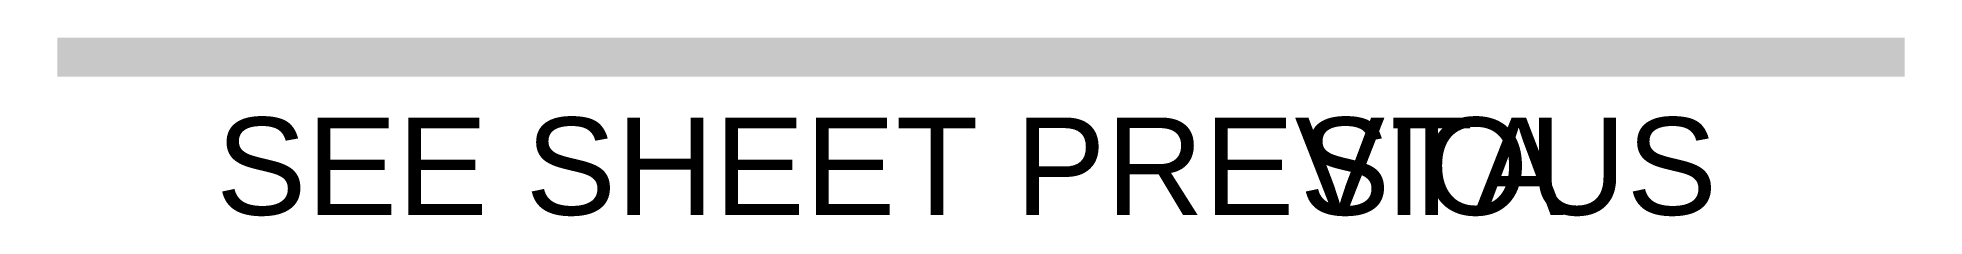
# Model space of a CAD drawing. Header units: feet. Extents: x -2.42 to 2.42, y -0.41 to 0.05.
import ezdxf
from ezdxf.enums import TextEntityAlignment as Align

# ---------------------------------------------------------------- set-up
doc = ezdxf.new("R2010")
doc.units = ezdxf.units.FT
doc.header["$LTSCALE"] = 50
doc.header["$MEASUREMENT"] = 0
doc.linetypes.add('PHANTOM2', pattern=[1.25, 0.625, -0.125, 0.125, -0.125, 0.125, -0.125])
doc.layers.add('3-MatchLines', color=7, linetype='PHANTOM2', lineweight=18)
doc.styles.get("Standard").update_dxf_attribs({"font": 'arial.ttf'})

msp = doc.modelspace()

# ---------------------------------------------------------------- linework, layer by layer
at = {"layer": '3-MatchLines', "const_width": 0.1}
msp.add_lwpolyline([(-2.3748, 0), (2.3748, 0)], dxfattribs=at)

# ---------------------------------------------------------------- texts
at = {"layer": '3-MatchLines'}
msp.add_text('SEE SHEET  ', height=0.25, dxfattribs=at).set_placement((-1.9665, -0.2798), align=Align.MIDDLE_LEFT)
for tag, text, p in [('PREVIOUS', '-1', (0.0878, -0.2798)), ('STA', '0+00.00', (0.8191, -0.2798))]:
    msp.add_attdef(tag, text=text, height=0.25, dxfattribs=at).set_placement(p, align=Align.MIDDLE_LEFT)

doc.saveas('drawing.dxf')
